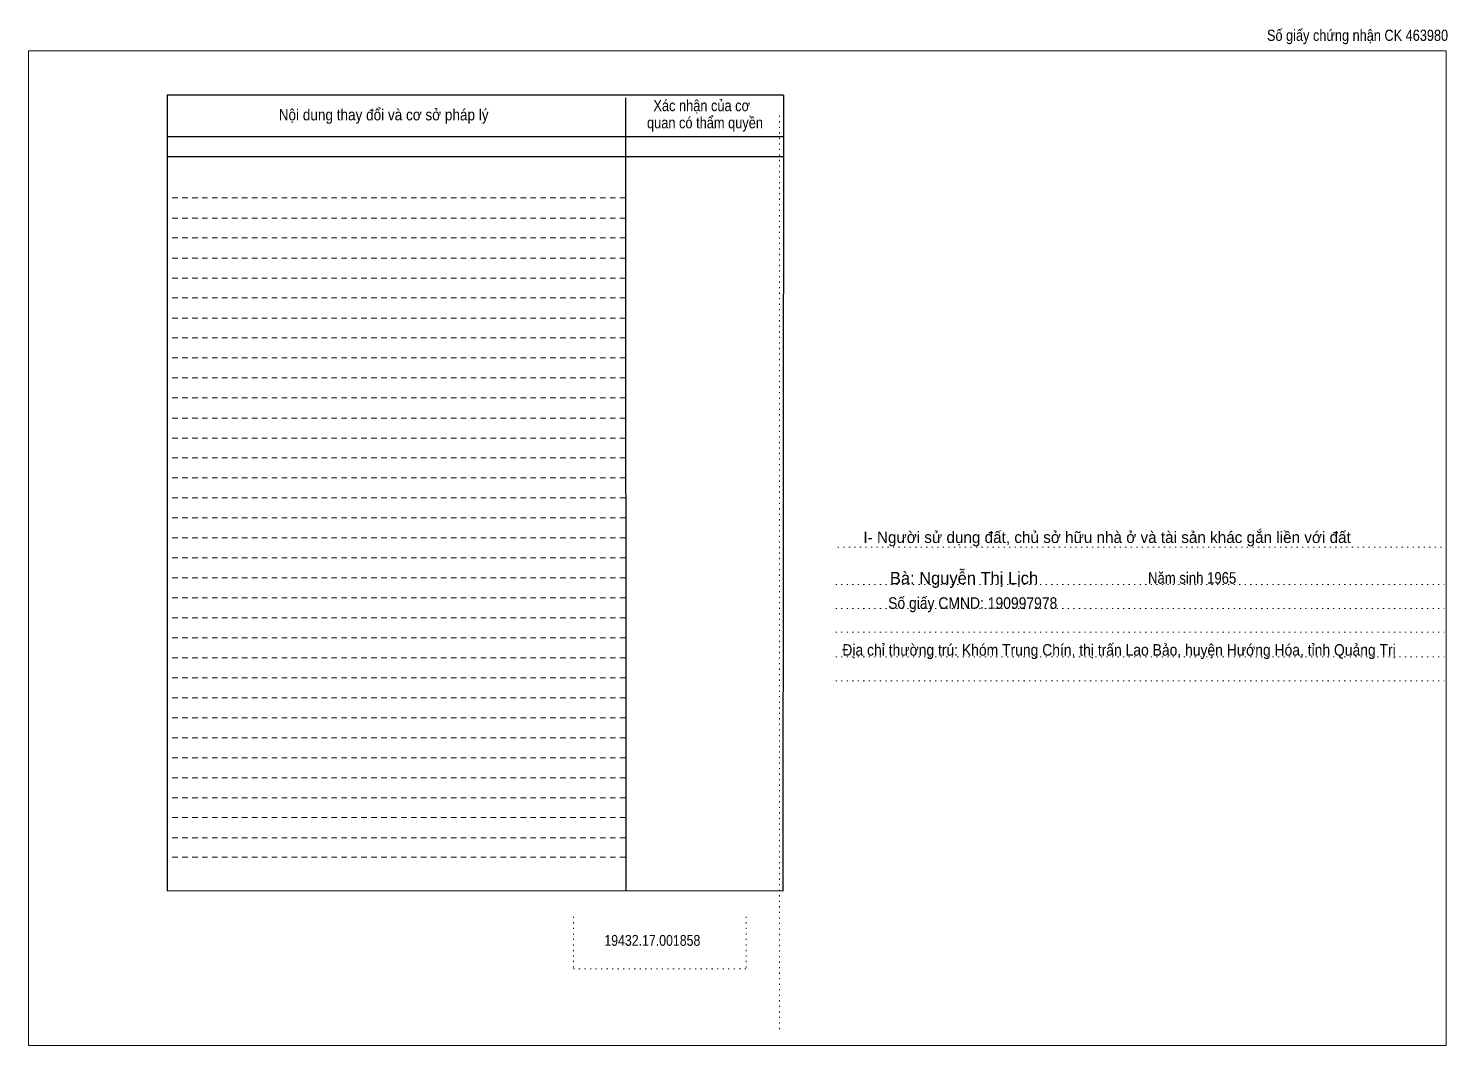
# Model space of a CAD drawing. Header units: metres. Extents: x 537294 to 537902, y 1837115 to 1837264.
# Drawn here: x 537293.8 to 537498, y 1837118.1 to 1837264.4 of the extents above; entities that cross this region are included whole.
import ezdxf
from ezdxf.enums import TextEntityAlignment as Align

# ---------------------------------------------------------------- set-up
doc = ezdxf.new("R2010")
doc.units = ezdxf.units.M
doc.header["$LTSCALE"] = 0.53
doc.linetypes.add('DOTTED', pattern=[1.5, 0.3, -1.2])
doc.linetypes.add('SHORT_DASHED', pattern=[2.7, 1.5, -1.2])
for name, color, linetype, lineweight in [('1', 7, 'DOTTED', 13), ('18', 7, 'Continuous', 25), ('28', 7, 'SHORT_DASHED', 13)]:
    doc.layers.add(name, color=color, linetype=linetype, lineweight=lineweight)
doc.layers.add('40', color=7, linetype='Continuous')

msp = doc.modelspace()

# ---------------------------------------------------------------- linework, layer by layer
at = {"layer": '1'}
for p, q in [((537401.85, 1837251.85), (537401.85, 1837120.16)), ((537410.26, 1837189.83), (537497.73, 1837189.83)), ((537409.95, 1837184.46), (537497.44, 1837184.46)), ((537409.95, 1837180.98), (537497.44, 1837180.98)), ((537409.95, 1837177.57), (537497.44, 1837177.57)), ((537409.95, 1837174.02), (537497.44, 1837174.02)), ((537409.95, 1837170.57), (537497.44, 1837170.57)), ((537372.23, 1837136.66), (537372.23, 1837129.17)), ((537397.08, 1837136.66), (537397.08, 1837129.17)), ((537372.23, 1837129.17), (537397.08, 1837129.17))]:
    msp.add_line(p, q, dxfattribs=at)
at = {"layer": '1', "linetype": 'Continuous'}
for points in [[(537293.84, 1837118.13), (537497.75, 1837118.13), (537497.75, 1837261.2), (537293.84, 1837261.2)], [(537293.84, 1837261.2), (537497.75, 1837261.2), (537497.75, 1837118.13), (537293.84, 1837118.13)]]:
    msp.add_lwpolyline(points, close=True, dxfattribs=at)
at = {"layer": '28', "linetype": 'Continuous', "lineweight": 25}
for p, q in [((537402.45, 1837254.79), (537313.78, 1837254.79)), ((537379.72, 1837254.43), (537379.78, 1837140.35)), ((537402.45, 1837254.79), (537402.34, 1837140.33)), ((537402.45, 1837248.82), (537313.9, 1837248.82)), ((537402.45, 1837248.82), (537313.9, 1837248.82)), ((537402.45, 1837245.93), (537313.9, 1837245.93)), ((537402.34, 1837140.33), (537313.78, 1837140.4))]:
    msp.add_line(p, q, dxfattribs=at)
at = {"layer": '28'}
for p, q in [((537379.72, 1837240.02), (537313.78, 1837240.02)), ((537379.72, 1837237.13), (537313.78, 1837237.13)), ((537379.72, 1837234.27), (537313.78, 1837234.27)), ((537379.72, 1837231.37), (537313.78, 1837231.37)), ((537379.72, 1837228.51), (537313.78, 1837228.51)), ((537379.72, 1837225.64), (537313.78, 1837225.64)), ((537379.72, 1837222.74), (537313.78, 1837222.74)), ((537379.72, 1837219.91), (537313.78, 1837219.91)), ((537379.72, 1837217.02), (537313.78, 1837217.02)), ((537379.72, 1837214.16), (537313.78, 1837214.16)), ((537379.72, 1837211.29), (537313.78, 1837211.29)), ((537379.72, 1837208.38), (537313.78, 1837208.38)), ((537379.72, 1837205.49), (537313.78, 1837205.49)), ((537379.72, 1837202.64), (537313.78, 1837202.64)), ((537379.72, 1837199.76), (537313.78, 1837199.76)), ((537379.72, 1837196.9), (537313.78, 1837196.9)), ((537379.72, 1837194.03), (537313.78, 1837194.03)), ((537379.72, 1837191.17), (537313.78, 1837191.17)), ((537379.72, 1837188.29), (537313.78, 1837188.29)), ((537379.72, 1837185.41), (537313.78, 1837185.41)), ((537379.72, 1837182.52), (537313.78, 1837182.52)), ((537379.72, 1837179.66), (537313.78, 1837179.66)), ((537379.72, 1837176.77), (537313.78, 1837176.77)), ((537379.72, 1837173.89), (537313.78, 1837173.89)), ((537379.72, 1837171.01), (537313.78, 1837171.01)), ((537379.72, 1837168.13), (537313.78, 1837168.13)), ((537379.72, 1837165.27), (537313.78, 1837165.27)), ((537379.72, 1837162.4), (537313.78, 1837162.4)), ((537379.72, 1837159.53), (537313.78, 1837159.53)), ((537379.72, 1837156.66), (537313.78, 1837156.66)), ((537379.72, 1837153.78), (537313.78, 1837153.78)), ((537379.72, 1837150.93), (537313.78, 1837150.93)), ((537379.72, 1837148.02), (537313.78, 1837148.02)), ((537379.72, 1837145.22), (537313.78, 1837145.22))]:
    msp.add_line(p, q, dxfattribs=at)
at = {"layer": '28', "linetype": 'Continuous', "lineweight": 25}
msp.add_lwpolyline([(537402.45, 1837254.79), (537313.78, 1837254.79), (537313.78, 1837140.4)], dxfattribs=at)

# ---------------------------------------------------------------- texts
at = {"layer": '18'}
msp.add_text('Bà: Nguyễn Thị Lịch', height=1.77, dxfattribs=at).set_placement((537428.41, 1837184.48), align=Align.CENTER)
at = {"layer": '18', "width": 0.85}
msp.add_text('19432.17.001858', height=1.56, dxfattribs=at).set_placement((537383.58, 1837132.48), align=Align.CENTER)
at = {"layer": '28'}
for s, width, p in [('Xác nhận của cơ', 0.85, (537390.675, 1837252.5)), ('Xác nhận của cơ', 0.85, (537390.675, 1837252.5)), ('Nội dung thay đổi và cơ sở pháp lý', 0.9, (537344.935, 1837251.18)), ('Nội dung thay đổi và cơ sở pháp lý', 0.9, (537344.935, 1837251.18)), (' quan có thẩm quyền', 0.85, (537390.895, 1837250.04)), (' quan có thẩm quyền', 0.85, (537390.895, 1837250.04))]:
    msp.add_text(s, height=1.619, dxfattribs=dict(at, width=width)).set_placement(p, align=Align.CENTER)
msp.add_text('I- Người sử dụng đất, chủ sở hữu nhà ở và tài sản khác gắn liền với đất', height=1.642, dxfattribs=at).set_placement((537448.985, 1837190.41), align=Align.CENTER)
for s, width, p in [('Năm sinh 1965', 0.85, (537454.87, 1837184.55)), ('Số giấy CMND: 190997978', 0.9, (537417.5, 1837180.94)), ('Địa chỉ thường trú: Khóm Trung Chín, thị trấn Lao Bảo, huyện Hướng Hóa, tỉnh Quảng Trị', 0.9, (537410.91, 1837174.2))]:
    msp.add_text(s, height=1.66, dxfattribs=dict(at, width=width)).set_placement(p)
at = {"layer": '40', "width": 0.85}
msp.add_text('Số giấy chứng nhận CK 463980', height=1.61, dxfattribs=at).set_placement((537485.005, 1837262.61), align=Align.CENTER)

doc.saveas('drawing.dxf')
